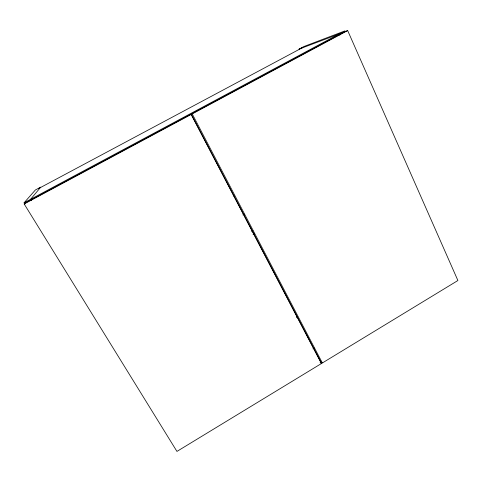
<?xml version="1.0" encoding="UTF-8"?>
<svg xmlns="http://www.w3.org/2000/svg" width="482" height="482" viewBox="0 0 482 482"><rect width="100%" height="100%" fill="white"/><g stroke="black" fill="none" stroke-linecap="round" stroke-linejoin="round"><path stroke-width="0.72" d="M38.873 188.408L302.684 47.537L302.057 47.772M24.19 203.97L24.889 203.163L190.107 114.62L191.149 114.481L321.422 363.536L176.942 451.417L24.19 203.97L191.149 114.481M24.889 204.061L24.1 202.777L35.373 189.986L40.747 187.118L30.595 199.301L31.384 200.584M233.216 195.975L233.939 195.572M322.362 362.964L457.9 280.518L347.679 30.583L345.124 31.547L191.179 114.047L320.223 360.801L322.362 362.964L192.228 113.903L191.179 114.047M312.963 348.854L314.246 348.076M296.424 317.481L297.719 316.716M253.026 234.258L254.333 233.517M251.664 231.667L252.972 230.92M242.886 214.9L244.199 214.159M24.1 202.777L344.931 30.896L303.811 46.561L299.027 49.116L339.274 33.927L339.834 35.174M192.228 113.903L347.679 30.583M320.144 362.235L321.422 363.536"/></g></svg>
